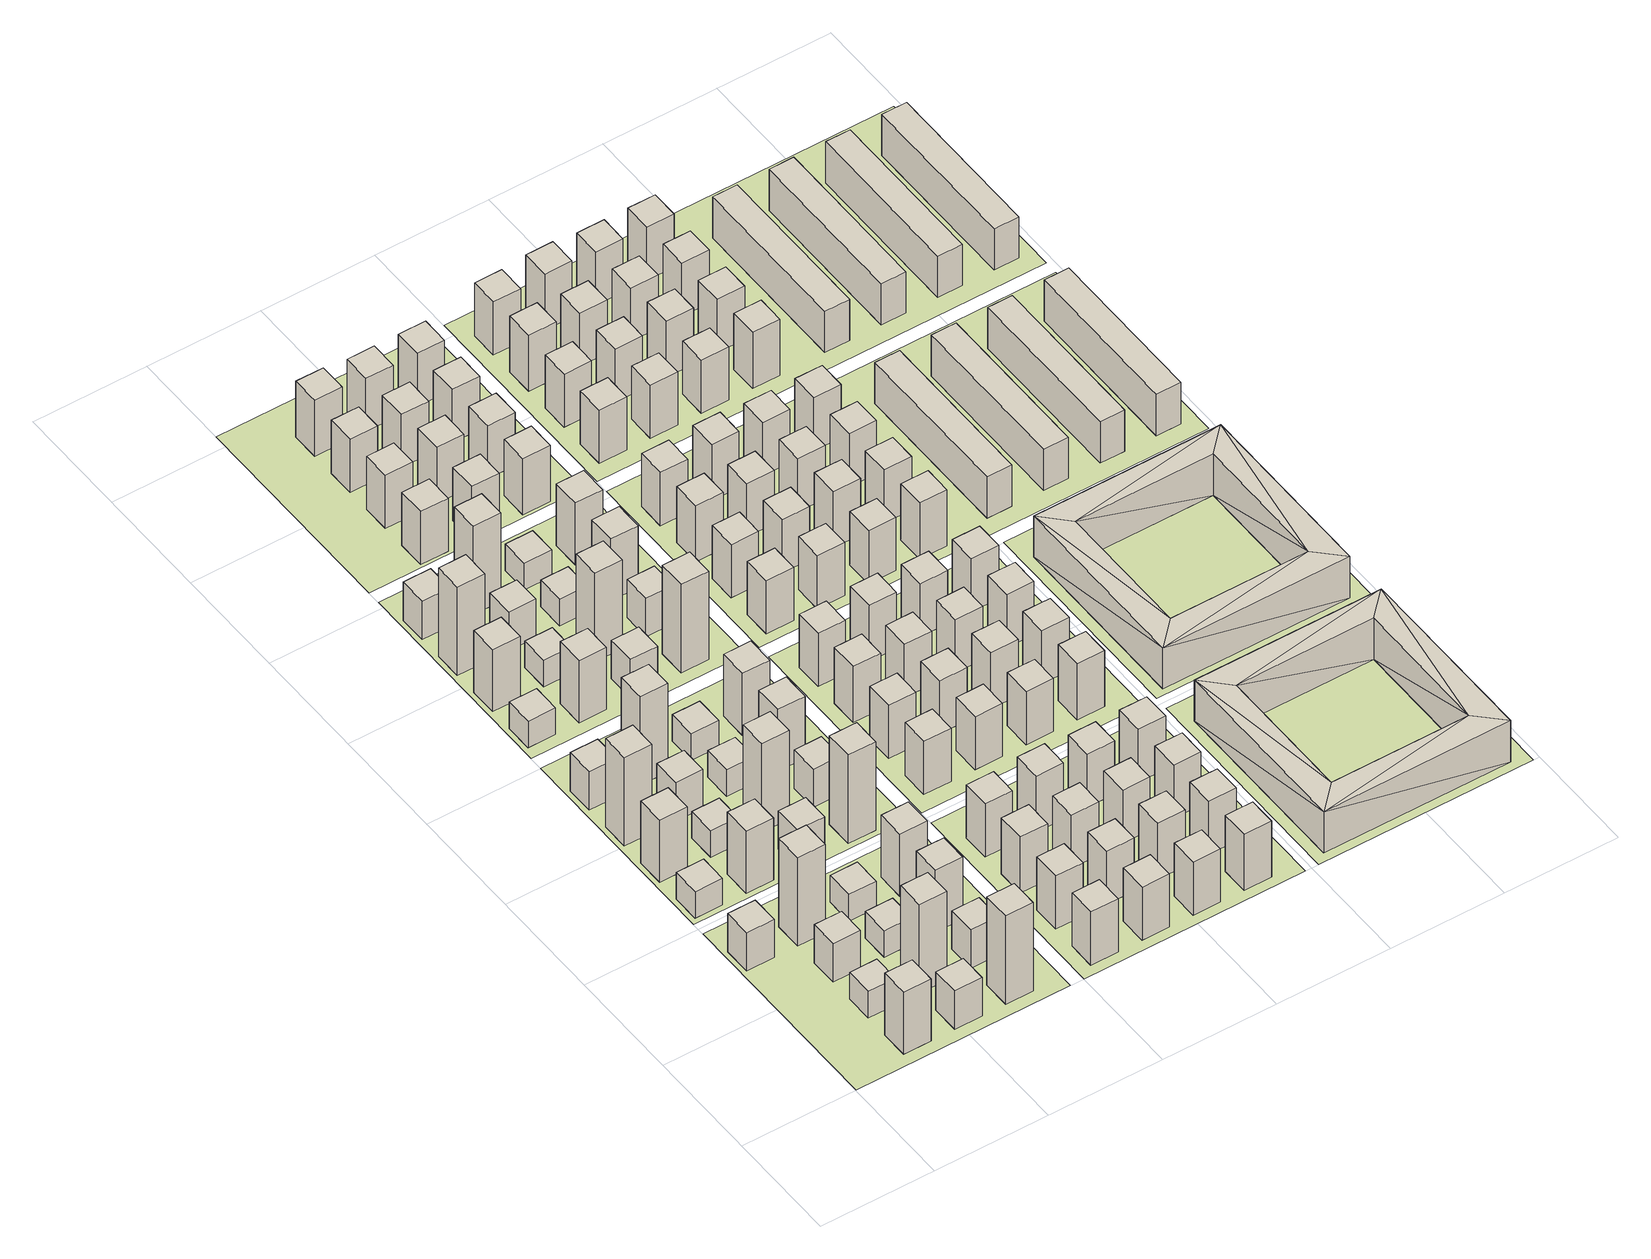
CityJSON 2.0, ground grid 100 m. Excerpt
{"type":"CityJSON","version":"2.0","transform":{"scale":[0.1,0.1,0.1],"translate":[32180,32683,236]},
"CityObjects":{
"building1":{"type":"Building","geometry":[{"type":"Solid","lod":"1","boundaries":[[[[0,1,2,3]],[[2,1,4,5]],[[6,7,0,3]],[[0,7,4,1]],[[6,5,4,7]],[[6,3,2,5]]]]}]},
"building2":{"type":"Building","geometry":[{"type":"Solid","lod":"1","boundaries":[[[[8,9,10,11]],[[10,9,12,13]],[[14,15,8,11]],[[8,15,12,9]],[[14,13,12,15]],[[14,11,10,13]]]]}]},
"building3":{"type":"Building","geometry":[{"type":"Solid","lod":"1","boundaries":[[[[16,17,18,19]],[[20,21,18,17]],[[22,23,16,19]],[[16,23,20,17]],[[20,23,22,21]],[[22,19,18,21]]]]}]},
"building4":{"type":"Building","geometry":[{"type":"Solid","lod":"1","boundaries":[[[[24,25,26,27]],[[28,29,26,25]],[[30,31,24,27]],[[24,31,28,25]],[[28,31,30,29]],[[30,27,26,29]]]]}]},
"building5":{"type":"Building","geometry":[{"type":"Solid","lod":"1","boundaries":[[[[32,33,34,35]],[[34,33,36,37]],[[38,39,32,35]],[[32,39,36,33]],[[38,37,36,39]],[[38,35,34,37]]]]}]},
"building6":{"type":"Building","geometry":[{"type":"Solid","lod":"1","boundaries":[[[[40,41,42,43]],[[42,41,44,45]],[[46,47,40,43]],[[40,47,44,41]],[[46,45,44,47]],[[46,43,42,45]]]]}]},
"building7":{"type":"Building","geometry":[{"type":"Solid","lod":"1","boundaries":[[[[48,49,50,51]],[[52,53,50,49]],[[54,55,48,51]],[[48,55,52,49]],[[52,55,54,53]],[[54,51,50,53]]]]}]},
"building8":{"type":"Building","geometry":[{"type":"Solid","lod":"1","boundaries":[[[[56,57,58,59]],[[60,61,58,57]],[[62,63,56,59]],[[56,63,60,57]],[[60,63,62,61]],[[62,59,58,61]]]]}]},
"building9":{"type":"Building","geometry":[{"type":"Solid","lod":"1","boundaries":[[[[64,65,66,67]],[[66,65,68,69]],[[70,71,64,67]],[[64,71,68,65]],[[70,69,68,71]],[[70,67,66,69]]]]}]},
"building10":{"type":"Building","geometry":[{"type":"Solid","lod":"1","boundaries":[[[[72,73,74,75]],[[74,73,76,77]],[[78,79,72,75]],[[72,79,76,73]],[[78,77,76,79]],[[78,75,74,77]]]]}]},
"building11":{"type":"Building","geometry":[{"type":"Solid","lod":"1","boundaries":[[[[80,81,82,83]],[[84,85,82,81]],[[86,87,80,83]],[[80,87,84,81]],[[84,87,86,85]],[[86,83,82,85]]]]}]},
"building12":{"type":"Building","geometry":[{"type":"Solid","lod":"1","boundaries":[[[[88,89,90,91]],[[90,89,92,93]],[[94,95,88,91]],[[88,95,92,89]],[[94,93,92,95]],[[94,91,90,93]]]]}]},
"building13":{"type":"Building","geometry":[{"type":"Solid","lod":"1","boundaries":[[[[96,97,98,99]],[[100,101,98,97]],[[102,103,96,99]],[[96,103,100,97]],[[100,103,102,101]],[[102,99,98,101]]]]}]},
"building14":{"type":"Building","geometry":[{"type":"Solid","lod":"1","boundaries":[[[[104,105,106,107]],[[108,109,106,105]],[[110,111,104,107]],[[104,111,108,105]],[[108,111,110,109]],[[110,107,106,109]]]]}]},
"building15":{"type":"Building","geometry":[{"type":"Solid","lod":"1","boundaries":[[[[112,113,114,115]],[[116,117,114,113]],[[118,119,112,115]],[[112,119,116,113]],[[116,119,118,117]],[[118,115,114,117]]]]}]},
"building16":{"type":"Building","geometry":[{"type":"Solid","lod":"1","boundaries":[[[[120,121,122,123]],[[124,125,122,121]],[[126,127,120,123]],[[120,127,124,121]],[[124,127,126,125]],[[126,123,122,125]]]]}]},
"building17":{"type":"Building","geometry":[{"type":"Solid","lod":"1","boundaries":[[[[128,129,130,131]],[[130,129,132,133]],[[134,135,128,131]],[[128,135,132,129]],[[134,133,132,135]],[[134,131,130,133]]]]}]},
"building18":{"type":"Building","geometry":[{"type":"Solid","lod":"1","boundaries":[[[[136,137,138,139]],[[140,141,138,137]],[[142,143,136,139]],[[136,143,140,137]],[[140,143,142,141]],[[142,139,138,141]]]]}]},
"building19":{"type":"Building","geometry":[{"type":"Solid","lod":"1","boundaries":[[[[144,145,146,147]],[[146,145,148,149]],[[150,151,144,147]],[[144,151,148,145]],[[150,149,148,151]],[[150,147,146,149]]]]}]},
"building20":{"type":"Building","geometry":[{"type":"Solid","lod":"1","boundaries":[[[[152,153,154,155]],[[156,157,154,153]],[[158,159,152,155]],[[152,159,156,153]],[[156,159,158,157]],[[158,155,154,157]]]]}]},
"building21":{"type":"Building","geometry":[{"type":"Solid","lod":"1","boundaries":[[[[160,161,162,163]],[[162,161,164,165]],[[166,167,160,163]],[[160,167,164,161]],[[166,165,164,167]],[[166,163,162,165]]]]}]},
"building22":{"type":"Building","geometry":[{"type":"Solid","lod":"1","boundaries":[[[[168,169,170,171]],[[170,169,172,173]],[[174,175,168,171]],[[168,175,172,169]],[[174,173,172,175]],[[174,171,170,173]]]]}]},
"building23":{"type":"Building","geometry":[{"type":"Solid","lod":"1","boundaries":[[[[176,177,178,179]],[[180,181,178,177]],[[182,183,176,179]],[[176,183,180,177]],[[180,183,182,181]],[[182,179,178,181]]]]}]},
"building24":{"type":"Building","geometry":[{"type":"Solid","lod":"1","boundaries":[[[[184,185,186,187]],[[186,185,188,189]],[[190,191,184,187]],[[184,191,188,185]],[[190,189,188,191]],[[190,187,186,189]]]]}]},
"building25":{"type":"Building","geometry":[{"type":"Solid","lod":"1","boundaries":[[[[192,193,194,195]],[[196,197,194,193]],[[198,199,192,195]],[[192,199,196,193]],[[196,199,198,197]],[[198,195,194,197]]]]}]},
"building26":{"type":"Building","geometry":[{"type":"Solid","lod":"1","boundaries":[[[[200,201,202,203]],[[202,201,204,205]],[[206,207,200,203]],[[200,207,204,201]],[[206,205,204,207]],[[206,203,202,205]]]]}]},
"building27":{"type":"Building","geometry":[{"type":"Solid","lod":"1","boundaries":[[[[208,209,210,211]],[[210,209,212,213]],[[214,215,208,211]],[[208,215,212,209]],[[214,213,212,215]],[[214,211,210,213]]]]}]},
"building28":{"type":"Building","geometry":[{"type":"Solid","lod":"1","boundaries":[[[[216,217,218,219]],[[218,217,220,221]],[[222,223,216,219]],[[216,223,220,217]],[[222,221,220,223]],[[222,219,218,221]]]]}]},
"building29":{"type":"Building","geometry":[{"type":"Solid","lod":"1","boundaries":[[[[224,225,226,227]],[[228,229,226,225]],[[230,231,224,227]],[[224,231,228,225]],[[228,231,230,229]],[[230,227,226,229]]]]}]},
"building30":{"type":"Building","geometry":[{"type":"Solid","lod":"1","boundaries":[[[[232,233,234,235]],[[236,237,234,233]],[[238,239,232,235]],[[232,239,236,233]],[[236,239,238,237]],[[238,235,234,237]]]]}]},
"building31":{"type":"Building","geometry":[{"type":"Solid","lod":"1","boundaries":[[[[240,241,242,243]],[[244,245,242,241]],[[246,247,240,243]],[[240,247,244,241]],[[244,247,246,245]],[[246,243,242,245]]]]}]},
"building32":{"type":"Building","geometry":[{"type":"Solid","lod":"1","boundaries":[[[[248,249,250,251]],[[252,253,250,249]],[[254,255,248,251]],[[248,255,252,249]],[[252,255,254,253]],[[254,251,250,253]]]]}]},
"building33":{"type":"Building","geometry":[{"type":"Solid","lod":"1","boundaries":[[[[256,257,258,259]],[[258,257,260,261]],[[262,263,256,259]],[[256,263,260,257]],[[262,261,260,263]],[[262,259,258,261]]]]}]},
"building34":{"type":"Building","geometry":[{"type":"Solid","lod":"1","boundaries":[[[[264,265,266,267]],[[268,269,266,265]],[[270,271,264,267]],[[264,271,268,265]],[[268,271,270,269]],[[270,267,266,269]]]]}]},
"building35":{"type":"Building","geometry":[{"type":"Solid","lod":"1","boundaries":[[[[272,273,274,275]],[[274,273,276,277]],[[278,279,272,275]],[[272,279,276,273]],[[278,277,276,279]],[[278,275,274,277]]]]}]},
"building36":{"type":"Building","geometry":[{"type":"Solid","lod":"1","boundaries":[[[[280,281,282,283]],[[284,285,282,281]],[[286,287,280,283]],[[280,287,284,281]],[[284,287,286,285]],[[286,283,282,285]]]]}]},
"building37":{"type":"Building","geometry":[{"type":"Solid","lod":"1","boundaries":[[[[288,289,290,291]],[[290,289,292,293]],[[294,295,288,291]],[[288,295,292,289]],[[294,293,292,295]],[[294,291,290,293]]]]}]},
"building38":{"type":"Building","geometry":[{"type":"Solid","lod":"1","boundaries":[[[[296,297,298,299]],[[298,297,300,301]],[[302,303,296,299]],[[296,303,300,297]],[[302,301,300,303]],[[302,299,298,301]]]]}]},
"building39":{"type":"Building","geometry":[{"type":"Solid","lod":"1","boundaries":[[[[304,305,306,307]],[[306,305,308,309]],[[310,311,304,307]],[[304,311,308,305]],[[310,309,308,311]],[[310,307,306,309]]]]}]},
"building40":{"type":"Building","geometry":[{"type":"Solid","lod":"1","boundaries":[[[[312,313,314,315]],[[314,313,316,317]],[[318,319,312,315]],[[312,319,316,313]],[[318,317,316,319]],[[318,315,314,317]]]]}]},
"building41":{"type":"Building","geometry":[{"type":"Solid","lod":"1","boundaries":[[[[320,321,322,323]],[[324,325,322,321]],[[326,327,320,323]],[[320,327,324,321]],[[324,327,326,325]],[[326,323,322,325]]]]}]},
"building42":{"type":"Building","geometry":[{"type":"Solid","lod":"1","boundaries":[[[[328,329,330,331]],[[332,333,330,329]],[[334,335,328,331]],[[328,335,332,329]],[[332,335,334,333]],[[334,331,330,333]]]]}]},
"building43":{"type":"Building","geometry":[{"type":"Solid","lod":"1","boundaries":[[[[336,337,338,339]],[[338,337,340,341]],[[342,343,336,339]],[[336,343,340,337]],[[342,341,340,343]],[[342,339,338,341]]]]}]},
"building44":{"type":"Building","geometry":[{"type":"Solid","lod":"1","boundaries":[[[[344,345,346,347]],[[348,349,346,345]],[[350,351,344,347]],[[344,351,348,345]],[[348,351,350,349]],[[350,347,346,349]]]]}]},
"building45":{"type":"Building","geometry":[{"type":"Solid","lod":"1","boundaries":[[[[352,353,354,355]],[[356,357,354,353]],[[358,359,352,355]],[[352,359,356,353]],[[356,359,358,357]],[[358,355,354,357]]]]}]},
"building46":{"type":"Building","geometry":[{"type":"Solid","lod":"1","boundaries":[[[[360,361,362,363]],[[362,361,364,365]],[[366,367,360,363]],[[360,367,364,361]],[[366,365,364,367]],[[366,363,362,365]]]]}]},
"building47":{"type":"Building","geometry":[{"type":"Solid","lod":"1","boundaries":[[[[368,369,370,371]],[[370,369,372,373]],[[374,375,368,371]],[[368,375,372,369]],[[374,373,372,375]],[[374,371,370,373]]]]}]},
"building48":{"type":"Building","geometry":[{"type":"Solid","lod":"1","boundaries":[[[[376,377,378,379]],[[378,377,380,381]],[[382,383,376,379]],[[376,383,380,377]],[[382,381,380,383]],[[382,379,378,381]]]]}]},
"building49":{"type":"Building","geometry":[{"type":"Solid","lod":"1","boundaries":[[[[384,385,386,387]],[[388,389,386,385]],[[390,391,384,387]],[[384,391,388,385]],[[388,391,390,389]],[[390,387,386,389]]]]}]},
"building50":{"type":"Building","geometry":[{"type":"Solid","lod":"1","boundaries":[[[[392,393,394,395]],[[396,397,394,393]],[[398,399,392,395]],[[392,399,396,393]],[[396,399,398,397]],[[398,395,394,397]]]]}]},
"building51":{"type":"Building","geometry":[{"type":"Solid","lod":"1","boundaries":[[[[400,401,402,403]],[[404,405,402,401]],[[406,407,400,403]],[[400,407,404,401]],[[404,407,406,405]],[[406,403,402,405]]]]}]},
"building52":{"type":"Building","geometry":[{"type":"Solid","lod":"1","boundaries":[[[[408,409,410,411]],[[412,413,410,409]],[[414,415,408,411]],[[408,415,412,409]],[[412,415,414,413]],[[414,411,410,413]]]]}]},
"building53":{"type":"Building","geometry":[{"type":"Solid","lod":"1","boundaries":[[[[416,417,418,419]],[[418,417,420,421]],[[422,423,416,419]],[[416,423,420,417]],[[422,421,420,423]],[[422,419,418,421]]]]}]},
"building54":{"type":"Building","geometry":[{"type":"Solid","lod":"1","boundaries":[[[[424,425,426,427]],[[428,429,426,425]],[[430,431,424,427]],[[424,431,428,425]],[[428,431,430,429]],[[430,427,426,429]]]]}]},
"building55":{"type":"Building","geometry":[{"type":"Solid","lod":"1","boundaries":[[[[432,433,434,435]],[[434,433,436,437]],[[438,439,432,435]],[[432,439,436,433]],[[438,437,436,439]],[[438,435,434,437]]]]}]},
"building56":{"type":"Building","geometry":[{"type":"Solid","lod":"1","boundaries":[[[[440,441,442,443]],[[442,441,444,445]],[[446,447,440,443]],[[440,447,444,441]],[[446,445,444,447]],[[446,443,442,445]]]]}]},
"building57":{"type":"Building","geometry":[{"type":"Solid","lod":"1","boundaries":[[[[448,449,450,451]],[[452,453,450,449]],[[454,455,448,451]],[[448,455,452,449]],[[452,455,454,453]],[[454,451,450,453]]]]}]},
"building58":{"type":"Building","geometry":[{"type":"Solid","lod":"1","boundaries":[[[[456,457,458,459]],[[458,457,460,461]],[[462,463,456,459]],[[456,463,460,457]],[[462,461,460,463]],[[462,459,458,461]]]]}]},
"building59":{"type":"Building","geometry":[{"type":"Solid","lod":"1","boundaries":[[[[464,465,466,467]],[[466,465,468,469]],[[470,471,464,467]],[[464,471,468,465]],[[470,469,468,471]],[[470,467,466,469]]]]}]},
"building60":{"type":"Building","geometry":[{"type":"Solid","lod":"1","boundaries":[[[[472,473,474,475]],[[476,477,474,473]],[[478,479,472,475]],[[472,479,476,473]],[[476,479,478,477]],[[478,475,474,477]]]]}]},
"building61":{"type":"Building","geometry":[{"type":"Solid","lod":"1","boundaries":[[[[480,481,482,483]],[[482,481,484,485]],[[486,487,480,483]],[[480,487,484,481]],[[486,485,484,487]],[[486,483,482,485]]]]}]},
"building62":{"type":"Building","geometry":[{"type":"Solid","lod":"1","boundaries":[[[[488,489,490,491]],[[492,493,490,489]],[[494,495,488,491]],[[488,495,492,489]],[[492,495,494,493]],[[494,491,490,493]]]]}]},
"building63":{"type":"Building","geometry":[{"type":"Solid","lod":"1","boundaries":[[[[496,497,498,499]],[[500,501,498,497]],[[502,503,496,499]],[[496,503,500,497]],[[500,503,502,501]],[[502,499,498,501]]]]}]},
"building64":{"type":"Building","geometry":[{"type":"Solid","lod":"1","boundaries":[[[[504,505,506,507]],[[506,505,508,509]],[[510,511,504,507]],[[504,511,508,505]],[[510,509,508,511]],[[510,507,506,509]]]]}]},
"building65":{"type":"Building","geometry":[{"type":"Solid","lod":"1","boundaries":[[[[512,513,514,515]],[[516,517,514,513]],[[518,519,512,515]],[[512,519,516,513]],[[516,519,518,517]],[[518,515,514,517]]]]}]},
"building66":{"type":"Building","geometry":[{"type":"Solid","lod":"1","boundaries":[[[[520,521,522,523]],[[524,525,522,521]],[[526,527,520,523]],[[520,527,524,521]],[[524,527,526,525]],[[526,523,522,525]]]]}]},
"building67":{"type":"Building","geometry":[{"type":"Solid","lod":"1","boundaries":[[[[528,529,530,531]],[[530,529,532,533]],[[534,535,528,531]],[[528,535,532,529]],[[534,533,532,535]],[[534,531,530,533]]]]}]},
"building68":{"type":"Building","geometry":[{"type":"Solid","lod":"1","boundaries":[[[[536,537,538,539]],[[540,541,538,537]],[[542,543,536,539]],[[536,543,540,537]],[[540,543,542,541]],[[542,539,538,541]]]]}]},
"building69":{"type":"Building","geometry":[{"type":"Solid","lod":"1","boundaries":[[[[544,545,546,547]],[[546,545,548,549]],[[550,551,544,547]],[[544,551,548,545]],[[550,549,548,551]],[[550,547,546,549]]]]}]},
"building70":{"type":"Building","geometry":[{"type":"Solid","lod":"1","boundaries":[[[[552,553,554,555]],[[556,557,554,553]],[[558,559,552,555]],[[552,559,556,553]],[[556,559,558,557]],[[558,555,554,557]]]]}]},
"building71":{"type":"Building","geometry":[{"type":"Solid","lod":"1","boundaries":[[[[560,561,562,563]],[[562,561,564,565]],[[566,567,560,563]],[[560,567,564,561]],[[566,565,564,567]],[[566,563,562,565]]]]}]},
"building72":{"type":"Building","geometry":[{"type":"Solid","lod":"1","boundaries":[[[[568,569,570,571]],[[572,573,570,569]],[[574,575,568,571]],[[568,575,572,569]],[[572,575,574,573]],[[574,571,570,573]]]]}]},
"building73":{"type":"Building","geometry":[{"type":"Solid","lod":"1","boundaries":[[[[576,577,578,579]],[[580,581,578,577]],[[582,583,576,579]],[[576,583,580,577]],[[580,583,582,581]],[[582,579,578,581]]]]}]},
"building74":{"type":"Building","geometry":[{"type":"Solid","lod":"1","boundaries":[[[[584,585,586,587]],[[588,589,586,585]],[[590,591,584,587]],[[584,591,588,585]],[[588,591,590,589]],[[590,587,586,589]]]]}]},
"building75":{"type":"Building","geometry":[{"type":"Solid","lod":"1","boundaries":[[[[592,593,594,595]],[[596,597,594,593]],[[598,599,592,595]],[[592,599,596,593]],[[596,599,598,597]],[[598,595,594,597]]]]}]},
"building76":{"type":"Building","geometry":[{"type":"Solid","lod":"1","boundaries":[[[[600,601,602,603]],[[602,601,604,605]],[[606,607,600,603]],[[600,607,604,601]],[[606,605,604,607]],[[606,603,602,605]]]]}]},
"building77":{"type":"Building","geometry":[{"type":"Solid","lod":"1","boundaries":[[[[608,609,610,611]],[[610,609,612,613]],[[614,615,608,611]],[[608,615,612,609]],[[614,613,612,615]],[[614,611,610,613]]]]}]},
"building78":{"type":"Building","geometry":[{"type":"Solid","lod":"1","boundaries":[[[[616,617,618,619]],[[618,617,620,621]],[[622,623,616,619]],[[616,623,620,617]],[[622,621,620,623]],[[622,619,618,621]]]]}]},
"building79":{"type":"Building","geometry":[{"type":"Solid","lod":"1","boundaries":[[[[624,625,626,627]],[[626,625,628,629]],[[630,631,624,627]],[[624,631,628,625]],[[630,629,628,631]],[[630,627,626,629]]]]}]},
"building80":{"type":"Building","geometry":[{"type":"Solid","lod":"1","boundaries":[[[[632,633,634,635]],[[634,633,636,637]],[[638,639,632,635]],[[632,639,636,633]],[[638,637,636,639]],[[638,635,634,637]]]]}]},
"building81":{"type":"Building","geometry":[{"type":"Solid","lod":"1","boundaries":[[[[640,641,642,643]],[[644,645,642,641]],[[646,647,640,643]],[[640,647,644,641]],[[644,647,646,645]],[[646,643,642,645]]]]}]},
"building82":{"type":"Building","geometry":[{"type":"Solid","lod":"1","boundaries":[[[[648,649,650,651]],[[652,653,650,649]],[[654,655,648,651]],[[648,655,652,649]],[[652,655,654,653]],[[654,651,650,653]]]]}]},
"building83":{"type":"Building","geometry":[{"type":"Solid","lod":"1","boundaries":[[[[656,657,658,659]],[[658,657,660,661]],[[662,663,656,659]],[[656,663,660,657]],[[662,661,660,663]],[[662,659,658,661]]]]}]},
"building84":{"type":"Building","geometry":[{"type":"Solid","lod":"1","boundaries":[[[[664,665,666,667]],[[666,665,668,669]],[[670,671,664,667]],[[664,671,668,665]],[[670,669,668,671]],[[670,667,666,669]]]]}]},
"building85":{"type":"Building","geometry":[{"type":"Solid","lod":"1","boundaries":[[[[672,673,674,675]],[[674,673,676,677]],[[678,679,672,675]],[[672,679,676,673]],[[678,677,676,679]],[[678,675,674,677]]]]}]},
"building86":{"type":"Building","geometry":[{"type":"Solid","lod":"1","boundaries":[[[[680,681,682,683]],[[684,685,682,681]],[[686,687,680,683]],[[680,687,684,681]],[[684,687,686,685]],[[686,683,682,685]]]]}]},
"building87":{"type":"Building","geometry":[{"type":"Solid","lod":"1","boundaries":[[[[688,689,690,691]],[[690,689,692,693]],[[694,695,688,691]],[[688,695,692,689]],[[694,693,692,695]],[[694,691,690,693]]]]}]},
"building88":{"type":"Building","geometry":[{"type":"Solid","lod":"1","boundaries":[[[[696,697,698,699]],[[698,697,700,701]],[[702,703,696,699]],[[696,703,700,697]],[[702,701,700,703]],[[702,699,698,701]]]]}]},
"building89":{"type":"Building","geometry":[{"type":"Solid","lod":"1","boundaries":[[[[704,705,706,707]],[[708,709,706,705]],[[710,711,704,707]],[[704,711,708,705]],[[708,711,710,709]],[[710,707,706,709]]]]}]},
"building90":{"type":"Building","geometry":[{"type":"Solid","lod":"1","boundaries":[[[[712,713,714,715]],[[716,717,714,713]],[[718,719,712,715]],[[712,719,716,713]],[[716,719,718,717]],[[718,715,714,717]]]]}]},
"building91":{"type":"Building","geometry":[{"type":"Solid","lod":"1","boundaries":[[[[720,721,722,723]],[[724,725,722,721]],[[726,727,720,723]],[[720,727,724,721]],[[724,727,726,725]],[[726,723,722,725]]]]}]},
"building92":{"type":"Building","geometry":[{"type":"Solid","lod":"1","boundaries":[[[[728,729,730,731]],[[732,733,730,729]],[[734,735,728,731]],[[728,735,732,729]],[[732,735,734,733]],[[734,731,730,733]]]]}]},
"building93":{"type":"Building","geometry":[{"type":"Solid","lod":"1","boundaries":[[[[736,737,738,739]],[[738,737,740,741]],[[742,743,736,739]],[[736,743,740,737]],[[742,741,740,743]],[[742,739,738,741]]]]}]},
"building94":{"type":"Building","geometry":[{"type":"Solid","lod":"1","boundaries":[[[[744,745,746,747]],[[748,749,746,745]],[[750,751,744,747]],[[744,751,748,745]],[[748,751,750,749]],[[750,747,746,749]]]]}]},
"building95":{"type":"Building","geometry":[{"type":"Solid","lod":"1","boundaries":[[[[752,753,754,755]],[[754,753,756,757]],[[758,759,752,755]],[[752,759,756,753]],[[758,757,756,759]],[[758,755,754,757]]]]}]},
"building96":{"type":"Building","geometry":[{"type":"Solid","lod":"1","boundaries":[[[[760,761,762,763]],[[764,765,762,761]],[[766,767,760,763]],[[760,767,764,761]],[[764,767,766,765]],[[766,763,762,765]]]]}]},
"building97":{"type":"Building","geometry":[{"type":"Solid","lod":"1","boundaries":[[[[768,769,770,771]],[[770,769,772,773]],[[774,775,768,771]],[[768,775,772,769]],[[774,773,772,775]],[[774,771,770,773]]]]}]},
"building98":{"type":"Building","geometry":[{"type":"Solid","lod":"1","boundaries":[[[[776,777,778,779]],[[778,777,780,781]],[[782,783,776,779]],[[776,783,780,777]],[[782,781,780,783]],[[782,779,778,781]]]]}]},
"building99":{"type":"Building","geometry":[{"type":"Solid","lod":"1","boundaries":[[[[784,785,786,787]],[[788,789,786,785]],[[790,791,784,787]],[[784,791,788,785]],[[788,791,790,789]],[[790,787,786,789]]]]}]},
"building100":{"type":"Building","geometry":[{"type":"Solid","lod":"1","boundaries":[[[[792,793,794,795]],[[794,793,796,797]],[[798,799,792,795]],[[792,799,796,793]],[[798,797,796,799]],[[798,795,794,797]]]]}]},
"building101":{"type":"Building","geometry":[{"type":"Solid","lod":"1","boundaries":[[[[800,801,802,803]],[[804,805,802,801]],[[806,807,800,803]],[[800,807,804,801]],[[804,807,806,805]],[[806,803,802,805]]]]}]},
"building102":{"type":"Building","geometry":[{"type":"Solid","lod":"1","boundaries":[[[[808,809,810,811]],[[810,809,812,813]],[[814,815,808,811]],[[808,815,812,809]],[[814,813,812,815]],[[814,811,810,813]]]]}]},
"building103":{"type":"Building","geometry":[{"type":"Solid","lod":"1","boundaries":[[[[816,817,818,819]],[[818,817,820,821]],[[822,823,816,819]],[[816,823,820,817]],[[822,821,820,823]],[[822,819,818,821]]]]}]},
"building104":{"type":"Building","geometry":[{"type":"Solid","lod":"1","boundaries":[[[[824,825,826,827]],[[826,825,828,829]],[[830,831,824,827]],[[824,831,828,825]],[[830,829,828,831]],[[830,827,826,829]]]]}]},
"building105":{"type":"Building","geometry":[{"type":"Solid","lod":"1","boundaries":[[[[832,833,834,835]],[[836,837,834,833]],[[838,839,832,835]],[[832,839,836,833]],[[836,839,838,837]],[[838,835,834,837]]]]}]},
"building106":{"type":"Building","geometry":[{"type":"Solid","lod":"1","boundaries":[[[[840,841,842,843]],[[844,845,842,841]],[[846,847,840,843]],[[840,847,844,841]],[[844,847,846,845]],[[846,843,842,845]]]]}]},
"building107":{"type":"Building","geometry":[{"type":"Solid","lod":"1","boundaries":[[[[848,849,850,851]],[[852,853,850,849]],[[854,855,848,851]],[[848,855,852,849]],[[852,855,854,853]],[[854,851,850,853]]]]}]},
"building108":{"type":"Building","geometry":[{"type":"Solid","lod":"1","boundaries":[[[[856,857,858,859]],[[860,861,858,857]],[[862,863,856,859]],[[856,863,860,857]],[[860,863,862,861]],[[862,859,858,861]]]]}]},
"building109":{"type":"Building","geometry":[{"type":"Solid","lod":"1","boundaries":[[[[864,865,866,867]],[[866,865,868,869]],[[870,871,864,867]],[[864,871,868,865]],[[870,869,868,871]],[[870,867,866,869]]]]}]},
"building110":{"type":"Building","geometry":[{"type":"Solid","lod":"1","boundaries":[[[[872,873,874,875]],[[874,873,876,877]],[[878,879,872,875]],[[872,879,876,873]],[[878,877,876,879]],[[878,875,874,877]]]]}]},
"building111":{"type":"Building","geometry":[{"type":"Solid","lod":"1","boundaries":[[[[880,881,882,883]],[[884,885,882,881]],[[886,887,880,883]],[[880,887,884,881]],[[884,887,886,885]],[[886,883,882,885]]]]}]},
"building112":{"type":"Building","geometry":[{"type":"Solid","lod":"1","boundaries":[[[[888,889,890,891]],[[890,889,892,893]],[[894,895,888,891]],[[888,895,892,889]],[[894,893,892,895]],[[894,891,890,893]]]]}]},
"building113":{"type":"Building","geometry":[{"type":"Solid","lod":"1","boundaries":[[[[896,897,898,899]],[[898,897,900,901]],[[902,903,896,899]],[[896,903,900,897]],[[902,901,900,903]],[[902,899,898,901]]]]}]},
"building114":{"type":"Building","geometry":[{"type":"Solid","lod":"1","boundaries":[[[[904,905,906,907]],[[908,909,906,905]],[[910,911,904,907]],[[904,911,908,905]],[[908,911,910,909]],[[910,907,906,909]]]]}]},
"building115":{"type":"Building","geometry":[{"type":"Solid","lod":"1","boundaries":[[[[912,913,914]],[[913,915,914]],[[913,916,915]],[[917,915,916]],[[918,915,917]],[[919,918,917]],[[912,914,919]],[[912,919,917]],[[912,917,920]],[[920,917,921]],[[922,917,916]],[[922,921,917]],[[921,922,923]],[[922,924,923]],[[922,925,924]],[[920,924,925]],[[926,924,920]],[[927,926,920]],[[921,923,927]],[[921,927,920]],[[913,912,920]],[[913,920,925]],[[925,922,913]],[[913,922,916]],[[914,915,924]],[[924,915,923]],[[915,927,923]],[[926,927,919]],[[919,927,918]],[[915,918,927]],[[924,919,914]],[[924,926,919]]]]}]},
"building116":{"type":"Building","geometry":[{"type":"Solid","lod":"1","boundaries":[[[[928,929,930,931]],[[930,929,932,933]],[[934,935,928,931]],[[928,935,932,929]],[[934,933,932,935]],[[934,931,930,933]]]]}]},
"building117":{"type":"Building","geometry":[{"type":"Solid","lod":"1","boundaries":[[[[936,937,938,939]],[[940,941,938,937]],[[942,943,936,939]],[[936,943,940,937]],[[940,943,942,941]],[[942,939,938,941]]]]}]},
"building118":{"type":"Building","geometry":[{"type":"Solid","lod":"1","boundaries":[[[[944,945,946,947]],[[948,949,946,945]],[[950,951,944,947]],[[944,951,948,945]],[[948,951,950,949]],[[950,947,946,949]]]]}]},
"building119":{"type":"Building","geometry":[{"type":"Solid","lod":"1","boundaries":[[[[952,953,954,955]],[[956,957,954,953]],[[958,959,952,955]],[[952,959,956,953]],[[956,959,958,957]],[[958,955,954,957]]]]}]},
"building120":{"type":"Building","geometry":[{"type":"Solid","lod":"1","boundaries":[[[[960,961,962,963]],[[962,961,964,965]],[[966,967,960,963]],[[960,967,964,961]],[[966,965,964,967]],[[966,963,962,965]]]]}]},
"building121":{"type":"Building","geometry":[{"type":"Solid","lod":"1","boundaries":[[[[968,969,970,971]],[[970,972,973,971]],[[968,974,975,969]],[[970,969,975,972]],[[973,972,975,974]],[[968,971,973,974]]]]}]},
"building122":{"type":"Building","geometry":[{"type":"Solid","lod":"1","boundaries":[[[[976,977,978,979]],[[978,977,980,981]],[[982,983,976,979]],[[976,983,980,977]],[[982,981,980,983]],[[982,979,978,981]]]]}]},
"building123":{"type":"Building","geometry":[{"type":"Solid","lod":"1","boundaries":[[[[984,985,986]],[[985,987,986]],[[985,988,987]],[[989,987,988]],[[990,987,989]],[[991,990,989]],[[984,986,991]],[[984,991,989]],[[984,989,992]],[[992,989,993]],[[994,989,988]],[[994,993,989]],[[993,994,995]],[[994,996,995]],[[994,997,996]],[[992,996,997]],[[998,996,992]],[[999,998,992]],[[993,995,999]],[[993,999,992]],[[985,984,992]],[[985,992,997]],[[997,994,985]],[[985,994,988]],[[986,987,996]],[[996,987,995]],[[987,999,995]],[[998,999,991]],[[991,999,990]],[[987,990,999]],[[996,991,986]],[[996,998,991]]]]}]},
"building124":{"type":"Building","geometry":[{"type":"Solid","lod":"1","boundaries":[[[[1000,1001,1002,1003]],[[1002,1001,1004,1005]],[[1006,1007,1000,1003]],[[1000,1007,1004,1001]],[[1006,1005,1004,1007]],[[1006,1003,1002,1005]]]]}]},
"building125":{"type":"Building","geometry":[{"type":"Solid","lod":"1","boundaries":[[[[1008,1009,1010,1011]],[[1010,1012,1013,1011]],[[1008,1014,1015,1009]],[[1010,1009,1015,1012]],[[1013,1012,1015,1014]],[[1008,1011,1013,1014]]]]}]},
"building126":{"type":"Building","geometry":[{"type":"Solid","lod":"1","boundaries":[[[[1016,1017,1018,1019]],[[1018,1020,1021,1019]],[[1016,1022,1023,1017]],[[1018,1017,1023,1020]],[[1021,1020,1023,1022]],[[1016,1019,1021,1022]]]]}]},
"building127":{"type":"Building","geometry":[{"type":"Solid","lod":"1","boundaries":[[[[1024,1025,1026,1027]],[[1026,1028,1029,1027]],[[1024,1030,1031,1025]],[[1026,1025,1031,1028]],[[1029,1028,1031,1030]],[[1024,1027,1029,1030]]]]}]},
"building128":{"type":"Building","geometry":[{"type":"Solid","lod":"1","boundaries":[[[[1032,1033,1034,1035]],[[1034,1036,1037,1035]],[[1032,1038,1039,1033]],[[1034,1033,1039,1036]],[[1037,1036,1039,1038]],[[1032,1035,1037,1038]]]]}]},
"building129":{"type":"Building","geometry":[{"type":"Solid","lod":"1","boundaries":[[[[1040,1041,1042,1043]],[[1042,1044,1045,1043]],[[1040,1046,1047,1041]],[[1042,1041,1047,1044]],[[1045,1044,1047,1046]],[[1040,1043,1045,1046]]]]}]},
"building130":{"type":"Building","geometry":[{"type":"Solid","lod":"1","boundaries":[[[[1048,1049,1050,1051]],[[1050,1052,1053,1051]],[[1048,1054,1055,1049]],[[1050,1049,1055,1052]],[[1053,1052,1055,1054]],[[1048,1051,1053,1054]]]]}]},
"building131":{"type":"Building","geometry":[{"type":"Solid","lod":"1","boundaries":[[[[1056,1057,1058,1059]],[[1058,1060,1061,1059]],[[1056,1062,1063,1057]],[[1058,1057,1063,1060]],[[1061,1060,1063,1062]],[[1056,1059,1061,1062]]]]}]},
"landuse1":{"type":"LandUse","geometry":[{"type":"MultiSurface","lod":"1","boundaries":[[[1064,1065,1066,1067]]]}]},
"landuse2":{"type":"LandUse","geometry":[{"type":"MultiSurface","lod":"1","boundaries":[[[1068,1069,1070,1071]]]}]},
"landuse3":{"type":"LandUse","geometry":[{"type":"MultiSurface","lod":"1","boundaries":[[[1072,1073,1074,1075]]]}]},
"landuse4":{"type":"LandUse","geometry":[{"type":"MultiSurface","lod":"1","boundaries":[[[1076,1077,1078,1079]]]}]},
"landuse5":{"type":"LandUse","geometry":[{"type":"MultiSurface","lod":"1","boundaries":[[[1080,1081,1082,1083]]]}]},
"landuse6":{"type":"LandUse","geometry":[{"type":"MultiSurface","lod":"1","boundaries":[[[1084,1085,1086,1087]]]}]},
"landuse7":{"type":"LandUse","geometry":[{"type":"MultiSurface","lod":"1","boundaries":[[[1088,1089,1090,1091]]]}]},
"landuse8":{"type":"LandUse","geometry":[{"type":"MultiSurface","lod":"1","boundaries":[[[1092,1093,1094,1095]]]}]},
"landuse9":{"type":"LandUse","geometry":[{"type":"MultiSurface","lod":"1","boundaries":[[[1096,1097,1098,1099]]]}]},
"landuse10":{"type":"LandUse","geometry":[{"type":"MultiSurface","lod":"1","boundaries":[[[1100,1101,1102,1103]]]}]}
},
"vertices":[
[48,1691,392],[48,1691,2],[48,1451,2],[48,1451,392],[288,1691,2],[288,1451,2],[288,1451,392],[288,1691,392],
[496,347,632],[496,347,2],[496,107,2],[496,107,632],[736,347,2],[736,107,2],[736,107,632],[736,347,632],
[496,795,272],[496,795,2],[496,555,2],[496,555,272],[736,795,2],[736,555,2],[736,555,272],[736,795,272],
[48,2347,272],[48,2347,2],[48,2107,2],[48,2107,272],[288,2347,2],[288,2107,2],[288,2107,272],[288,2347,272],
[496,1243,392],[496,1243,2],[496,1003,2],[496,1003,392],[736,1243,2],[736,1003,2],[736,1003,392],[736,1243,392],
[48,2795,632],[48,2795,2],[48,2555,2],[48,2555,632],[288,2795,2],[288,2555,2],[288,2555,632],[288,2795,632],
[496,1691,902],[496,1691,2],[496,1451,2],[496,1451,902],[736,1691,2],[736,1451,2],[736,1451,902],[736,1691,902],
[48,3243,902],[48,3243,2],[48,3003,2],[48,3003,902],[288,3243,2],[288,3003,2],[288,3003,902],[288,3243,902],
[944,347,392],[944,347,2],[944,107,2],[944,107,392],[1184,347,2],[1184,107,2],[1184,107,392],[1184,347,392],
[48,3691,392],[48,3691,2],[48,3451,2],[48,3451,392],[288,3691,2],[288,3451,2],[288,3451,392],[288,3691,392],
[944,795,902],[944,795,2],[944,555,2],[944,555,902],[1184,795,2],[1184,555,2],[1184,555,902],[1184,795,902],
[496,2347,632],[496,2347,2],[496,2107,2],[496,2107,632],[736,2347,2],[736,2107,2],[736,2107,632],[736,2347,632],
[944,1243,272],[944,1243,2],[944,1003,2],[944,1003,272],[1184,1243,2],[1184,1003,2],[1184,1003,272],[1184,1243,272],
[496,2795,272],[496,2795,2],[496,2555,2],[496,2555,272],[736,2795,2],[736,2555,2],[736,2555,272],[736,2795,272],
[48,4467,272],[48,4467,2],[48,4227,2],[48,4227,272],[288,4467,2],[288,4227,2],[288,4227,272],[288,4467,272],
[944,1691,272],[944,1691,2],[944,1451,2],[944,1451,272],[1184,1691,2],[1184,1451,2],[1184,1451,272],[1184,1691,272],
[496,3243,392],[496,3243,2],[496,3003,2],[496,3003,392],[736,3243,2],[736,3003,2],[736,3003,392],[736,3243,392],
[1392,347,902],[1392,347,2],[1392,107,2],[1392,107,902],[1632,347,2],[1632,107,2],[1632,107,902],[1632,347,902],
[48,4915,632],[48,4915,2],[48,4675,2],[48,4675,632],[288,4915,2],[288,4675,2],[288,4675,632],[288,4915,632],
[496,3691,902],[496,3691,2],[496,3451,2],[496,3451,902],[736,3691,2],[736,3451,2],[736,3451,902],[736,3691,902],
[1392,795,392],[1392,795,2],[1392,555,2],[1392,555,392],[1632,795,2],[1632,555,2],[1632,555,392],[1632,795,392],
[944,2347,392],[944,2347,2],[944,2107,2],[944,2107,392],[1184,2347,2],[1184,2107,2],[1184,2107,392],[1184,2347,392],
[48,5363,902],[48,5363,2],[48,5123,2],[48,5123,902],[288,5363,2],[288,5123,2],[288,5123,902],[288,5363,902],
[1392,1243,632],[1392,1243,2],[1392,1003,2],[1392,1003,632],[1632,1243,2],[1632,1003,2],[1632,1003,632],[1632,1243,632],
[944,2795,902],[944,2795,2],[944,2555,2],[944,2555,902],[1184,2795,2],[1184,2555,2],[1184,2555,902],[1184,2795,902],
[48,5811,392],[48,5811,2],[48,5571,2],[48,5571,392],[288,5811,2],[288,5571,2],[288,5571,392],[288,5811,392],
[496,4467,632],[496,4467,2],[496,4227,2],[496,4227,632],[736,4467,2],[736,4227,2],[736,4227,632],[736,4467,632],
[1392,1691,632],[1392,1691,2],[1392,1451,2],[1392,1451,632],[1632,1691,2],[1632,1451,2],[1632,1451,632],[1632,1691,632],
[944,3243,272],[944,3243,2],[944,3003,2],[944,3003,272],[1184,3243,2],[1184,3003,2],[1184,3003,272],[1184,3243,272],
[496,4915,272],[496,4915,2],[496,4675,2],[496,4675,272],[736,4915,2],[736,4675,2],[736,4675,272],[736,4915,272],
[944,3691,272],[944,3691,2],[944,3451,2],[944,3451,272],[1184,3691,2],[1184,3451,2],[1184,3451,272],[1184,3691,272],
[1392,2347,902],[1392,2347,2],[1392,2107,2],[1392,2107,902],[1632,2347,2],[1632,2107,2],[1632,2107,902],[1632,2347,902],
[496,5363,392],[496,5363,2],[496,5123,2],[496,5123,392],[736,5363,2],[736,5123,2],[736,5123,392],[736,5363,392],
[2125,328,542],[2125,328,2],[2125,88,2],[2125,88,542],[2365,328,2],[2365,88,2],[2365,88,542],[2365,328,542],
[1392,2795,392],[1392,2795,2],[1392,2555,2],[1392,2555,392],[1632,2795,2],[1632,2555,2],[1632,2555,392],[1632,2795,392],
[496,5811,902],[496,5811,2],[496,5571,2],[496,5571,902],[736,5811,2],[736,5571,2],[736,5571,902],[736,5811,902],
[944,4467,392],[944,4467,2],[944,4227,2],[944,4227,392],[1184,4467,2],[1184,4227,2],[1184,4227,392],[1184,4467,392],
[2125,776,542],[2125,776,2],[2125,536,2],[2125,536,542],[2365,776,2],[2365,536,2],[2365,536,542],[2365,776,542],
[1392,3243,632],[1392,3243,2],[1392,3003,2],[1392,3003,632],[1632,3243,2],[1632,3003,2],[1632,3003,632],[1632,3243,632],
[476,6448,542],[476,6448,2],[476,6208,2],[476,6208,542],[716,6448,2],[716,6208,2],[716,6208,542],[716,6448,542],
[944,4915,902],[944,4915,2],[944,4675,2],[944,4675,902],[1184,4915,2],[1184,4675,2],[1184,4675,902],[1184,4915,902],
[2125,1224,572],[2125,1224,2],[2125,984,2],[2125,984,572],[2365,1224,2],[2365,984,2],[2365,984,572],[2365,1224,572],
[1392,3691,632],[1392,3691,2],[1392,3451,2],[1392,3451,632],[1632,3691,2],[1632,3451,2],[1632,3451,632],[1632,3691,632],
[476,6896,542],[476,6896,2],[476,6656,2],[476,6656,542],[716,6896,2],[716,6656,2],[716,6656,542],[716,6896,542],
[944,5363,272],[944,5363,2],[944,5123,2],[944,5123,272],[1184,5363,2],[1184,5123,2],[1184,5123,272],[1184,5363,272],
[2125,1672,542],[2125,1672,2],[2125,1432,2],[2125,1432,542],[2365,1672,2],[2365,1432,2],[2365,1432,542],[2365,1672,542],
[2573,328,542],[2573,328,2],[2573,88,2],[2573,88,542],[2813,328,2],[2813,88,2],[2813,88,542],[2813,328,542],
[476,7344,542],[476,7344,2],[476,7104,2],[476,7104,542],[716,7344,2],[716,7104,2],[716,7104,542],[716,7344,542],
[944,5811,272],[944,5811,2],[944,5571,2],[944,5571,272],[1184,5811,2],[1184,5571,2],[1184,5571,272],[1184,5811,272],
[1392,4467,902],[1392,4467,2],[1392,4227,2],[1392,4227,902],[1632,4467,2],[1632,4227,2],[1632,4227,902],[1632,4467,902],
[2573,776,542],[2573,776,2],[2573,536,2],[2573,536,542],[2813,776,2],[2813,536,2],[2813,536,542],[2813,776,542],
[476,7792,572],[476,7792,2],[476,7552,2],[476,7552,572],[716,7792,2],[716,7552,2],[716,7552,572],[716,7792,572],
[924,6448,542],[924,6448,2],[924,6208,2],[924,6208,542],[1164,6448,2],[1164,6208,2],[1164,6208,542],[1164,6448,542],
[2125,2448,542],[2125,2448,2],[2125,2208,2],[2125,2208,542],[2365,2448,2],[2365,2208,2],[2365,2208,542],[2365,2448,542],
[1392,4915,392],[1392,4915,2],[1392,4675,2],[1392,4675,392],[1632,4915,2],[1632,4675,2],[1632,4675,392],[1632,4915,392],
[2573,1224,542],[2573,1224,2],[2573,984,2],[2573,984,542],[2813,1224,2],[2813,984,2],[2813,984,542],[2813,1224,542],
[924,6896,572],[924,6896,2],[924,6656,2],[924,6656,572],[1164,6896,2],[1164,6656,2],[1164,6656,572],[1164,6896,572],
[2125,2896,542],[2125,2896,2],[2125,2656,2],[2125,2656,542],[2365,2896,2],[2365,2656,2],[2365,2656,542],[2365,2896,542],
[1392,5363,632],[1392,5363,2],[1392,5123,2],[1392,5123,632],[1632,5363,2],[1632,5123,2],[1632,5123,632],[1632,5363,632],
[2573,1672,572],[2573,1672,2],[2573,1432,2],[2573,1432,572],[2813,1672,2],[2813,1432,2],[2813,1432,572],[2813,1672,572],
[3021,328,542],[3021,328,2],[3021,88,2],[3021,88,542],[3261,328,2],[3261,88,2],[3261,88,542],[3261,328,542],
[924,7344,542],[924,7344,2],[924,7104,2],[924,7104,542],[1164,7344,2],[1164,7104,2],[1164,7104,542],[1164,7344,542],
[2125,3344,572],[2125,3344,2],[2125,3104,2],[2125,3104,572],[2365,3344,2],[2365,3104,2],[2365,3104,572],[2365,3344,572],
[1392,5811,632],[1392,5811,2],[1392,5571,2],[1392,5571,632],[1632,5811,2],[1632,5571,2],[1632,5571,632],[1632,5811,632],
[3021,776,572],[3021,776,2],[3021,536,2],[3021,536,572],[3261,776,2],[3261,536,2],[3261,536,572],[3261,776,572],
[924,7792,542],[924,7792,2],[924,7552,2],[924,7552,542],[1164,7792,2],[1164,7552,2],[1164,7552,542],[1164,7792,542],
[2125,3792,542],[2125,3792,2],[2125,3552,2],[2125,3552,542],[2365,3792,2],[2365,3552,2],[2365,3552,542],[2365,3792,542],
[1372,6448,572],[1372,6448,2],[1372,6208,2],[1372,6208,572],[1612,6448,2],[1612,6208,2],[1612,6208,572],[1612,6448,572],
[2573,2448,542],[2573,2448,2],[2573,2208,2],[2573,2208,542],[2813,2448,2],[2813,2208,2],[2813,2208,542],[2813,2448,542],
[3021,1224,542],[3021,1224,2],[3021,984,2],[3021,984,542],[3261,1224,2],[3261,984,2],[3261,984,542],[3261,1224,542],
[1372,6896,542],[1372,6896,2],[1372,6656,2],[1372,6656,542],[1612,6896,2],[1612,6656,2],[1612,6656,542],[1612,6896,542],
[2573,2896,542],[2573,2896,2],[2573,2656,2],[2573,2656,542],[2813,2896,2],[2813,2656,2],[2813,2656,542],[2813,2896,542],
[2125,4448,542],[2125,4448,2],[2125,4208,2],[2125,4208,542],[2365,4448,2],[2365,4208,2],[2365,4208,542],[2365,4448,542],
[3021,1672,542],[3021,1672,2],[3021,1432,2],[3021,1432,542],[3261,1672,2],[3261,1432,2],[3261,1432,542],[3261,1672,542],
[3469,328,572],[3469,328,2],[3469,88,2],[3469,88,572],[3709,328,2],[3709,88,2],[3709,88,572],[3709,328,572],
[1372,7344,542],[1372,7344,2],[1372,7104,2],[1372,7104,542],[1612,7344,2],[1612,7104,2],[1612,7104,542],[1612,7344,542],
[2573,3344,542],[2573,3344,2],[2573,3104,2],[2573,3104,542],[2813,3344,2],[2813,3104,2],[2813,3104,542],[2813,3344,542],
[2125,4896,542],[2125,4896,2],[2125,4656,2],[2125,4656,542],[2365,4896,2],[2365,4656,2],[2365,4656,542],[2365,4896,542],
[3469,776,542],[3469,776,2],[3469,536,2],[3469,536,542],[3709,776,2],[3709,536,2],[3709,536,542],[3709,776,542],
[1372,7792,542],[1372,7792,2],[1372,7552,2],[1372,7552,542],[1612,7792,2],[1612,7552,2],[1612,7552,542],[1612,7792,542],
[2573,3792,572],[2573,3792,2],[2573,3552,2],[2573,3552,572],[2813,3792,2],[2813,3552,2],[2813,3552,572],[2813,3792,572],
[2125,5344,572],[2125,5344,2],[2125,5104,2],[2125,5104,572],[2365,5344,2],[2365,5104,2],[2365,5104,572],[2365,5344,572],
[3021,2448,542],[3021,2448,2],[3021,2208,2],[3021,2208,542],[3261,2448,2],[3261,2208,2],[3261,2208,542],[3261,2448,542],
[3469,1224,542],[3469,1224,2],[3469,984,2],[3469,984,542],[3709,1224,2],[3709,984,2],[3709,984,542],[3709,1224,542],
[2125,5792,542],[2125,5792,2],[2125,5552,2],[2125,5552,542],[2365,5792,2],[2365,5552,2],[2365,5552,542],[2365,5792,542],
[3021,2896,572],[3021,2896,2],[3021,2656,2],[3021,2656,572],[3261,2896,2],[3261,2656,2],[3261,2656,572],[3261,2896,572],
[2573,4448,542],[2573,4448,2],[2573,4208,2],[2573,4208,542],[2813,4448,2],[2813,4208,2],[2813,4208,542],[2813,4448,542],
[3469,1672,542],[3469,1672,2],[3469,1432,2],[3469,1432,542],[3709,1672,2],[3709,1432,2],[3709,1432,542],[3709,1672,542],
[3021,3344,542],[3021,3344,2],[3021,3104,2],[3021,3104,542],[3261,3344,2],[3261,3104,2],[3261,3104,542],[3261,3344,542],
[2573,4896,542],[2573,4896,2],[2573,4656,2],[2573,4656,542],[2813,4896,2],[2813,4656,2],[2813,4656,542],[2813,4896,542],
[2125,6568,542],[2125,6568,2],[2125,6328,2],[2125,6328,542],[2365,6568,2],[2365,6328,2],[2365,6328,542],[2365,6568,542],
[3021,3792,542],[3021,3792,2],[3021,3552,2],[3021,3552,542],[3261,3792,2],[3261,3552,2],[3261,3552,542],[3261,3792,542],
[2573,5344,542],[2573,5344,2],[2573,5104,2],[2573,5104,542],[2813,5344,2],[2813,5104,2],[2813,5104,542],[2813,5344,542],
[3469,2448,572],[3469,2448,2],[3469,2208,2],[3469,2208,572],[3709,2448,2],[3709,2208,2],[3709,2208,572],[3709,2448,572],
[2125,7016,542],[2125,7016,2],[2125,6776,2],[2125,6776,542],[2365,7016,2],[2365,6776,2],[2365,6776,542],[2365,7016,542],
[2573,5792,572],[2573,5792,2],[2573,5552,2],[2573,5552,572],[2813,5792,2],[2813,5552,2],[2813,5552,572],[2813,5792,572],
[3469,2896,542],[3469,2896,2],[3469,2656,2],[3469,2656,542],[3709,2896,2],[3709,2656,2],[3709,2656,542],[3709,2896,542],
[3021,4448,542],[3021,4448,2],[3021,4208,2],[3021,4208,542],[3261,4448,2],[3261,4208,2],[3261,4208,542],[3261,4448,542],
[2125,7464,572],[2125,7464,2],[2125,7224,2],[2125,7224,572],[2365,7464,2],[2365,7224,2],[2365,7224,572],[2365,7464,572],
[3469,3344,542],[3469,3344,2],[3469,3104,2],[3469,3104,542],[3709,3344,2],[3709,3104,2],[3709,3104,542],[3709,3344,542],
[3021,4896,572],[3021,4896,2],[3021,4656,2],[3021,4656,572],[3261,4896,2],[3261,4656,2],[3261,4656,572],[3261,4896,572],
[2125,7912,542],[2125,7912,2],[2125,7672,2],[2125,7672,542],[2365,7912,2],[2365,7672,2],[2365,7672,542],[2365,7912,542],
[2573,6568,542],[2573,6568,2],[2573,6328,2],[2573,6328,542],[2813,6568,2],[2813,6328,2],[2813,6328,542],[2813,6568,542],
[3469,3792,542],[3469,3792,2],[3469,3552,2],[3469,3552,542],[3709,3792,2],[3709,3552,2],[3709,3552,542],[3709,3792,542],
[3021,5344,542],[3021,5344,2],[3021,5104,2],[3021,5104,542],[3261,5344,2],[3261,5104,2],[3261,5104,542],[3261,5344,542],
[2573,7016,542],[2573,7016,2],[2573,6776,2],[2573,6776,542],[2813,7016,2],[2813,6776,2],[2813,6776,542],[2813,7016,542],
[3021,5792,542],[3021,5792,2],[3021,5552,2],[3021,5552,542],[3261,5792,2],[3261,5552,2],[3261,5552,542],[3261,5792,542],
[3469,4448,572],[3469,4448,2],[3469,4208,2],[3469,4208,572],[3709,4448,2],[3709,4208,2],[3709,4208,572],[3709,4448,572],
[2573,7464,542],[2573,7464,2],[2573,7224,2],[2573,7224,542],[2813,7464,2],[2813,7224,2],[2813,7224,542],[2813,7464,542],
[3469,4896,542],[3469,4896,2],[3469,4656,2],[3469,4656,542],[3709,4896,2],[3709,4656,2],[3709,4656,542],[3709,4896,542],
[2573,7912,572],[2573,7912,2],[2573,7672,2],[2573,7672,572],[2813,7912,2],[2813,7672,2],[2813,7672,572],[2813,7912,572],
[3021,6568,542],[3021,6568,2],[3021,6328,2],[3021,6328,542],[3261,6568,2],[3261,6328,2],[3261,6328,542],[3261,6568,542],
[3469,5344,542],[3469,5344,2],[3469,5104,2],[3469,5104,542],[3709,5344,2],[3709,5104,2],[3709,5104,542],[3709,5344,542],
[3021,7016,572],[3021,7016,2],[3021,6776,2],[3021,6776,572],[3261,7016,2],[3261,6776,2],[3261,6776,572],[3261,7016,572],
[5798,1717,2],[5798,77,2],[5582,293,2],[4374,293,2],[4158,77,2],[4158,1717,2],[4374,1501,2],[5582,1501,2],[5798,1717,422],[4158,1717,422],[4158,77,422],[4374,293,422],[5582,293,422],[5798,77,422],[5582,1501,422],[4374,1501,422],
[3469,5792,542],[3469,5792,2],[3469,5552,2],[3469,5552,542],[3709,5792,2],[3709,5552,2],[3709,5552,542],[3709,5792,542],
[3021,7464,542],[3021,7464,2],[3021,7224,2],[3021,7224,542],[3261,7464,2],[3261,7224,2],[3261,7224,542],[3261,7464,542],
[3021,7912,542],[3021,7912,2],[3021,7672,2],[3021,7672,542],[3261,7912,2],[3261,7672,2],[3261,7672,542],[3261,7912,542],
[3469,6568,572],[3469,6568,2],[3469,6328,2],[3469,6328,572],[3709,6568,2],[3709,6328,2],[3709,6328,572],[3709,6568,572],
[3469,7016,542],[3469,7016,2],[3469,6776,2],[3469,6776,542],[3709,7016,2],[3709,6776,2],[3709,6776,542],[3709,7016,542],
[4108,4275,422],[4108,5699,422],[4108,5699,2],[4108,4275,2],[4324,5699,2],[4324,4275,2],[4324,4275,422],[4324,5699,422],
[3469,7464,542],[3469,7464,2],[3469,7224,2],[3469,7224,542],[3709,7464,2],[3709,7224,2],[3709,7224,542],[3709,7464,542],
[5798,3757,2],[5798,2117,2],[5582,2333,2],[4374,2333,2],[4158,2117,2],[4158,3757,2],[4374,3541,2],[5582,3541,2],[5798,3757,422],[4158,3757,422],[4158,2117,422],[4374,2333,422],[5582,2333,422],[5798,2117,422],[5582,3541,422],[4374,3541,422],
[3469,7912,542],[3469,7912,2],[3469,7672,2],[3469,7672,542],[3709,7912,2],[3709,7672,2],[3709,7672,542],[3709,7912,542],
[4603,4275,422],[4603,5699,422],[4603,5699,2],[4603,4275,2],[4819,5699,2],[4819,4275,2],[4819,4275,422],[4819,5699,422],
[4108,6335,422],[4108,7759,422],[4108,7759,2],[4108,6335,2],[4324,7759,2],[4324,6335,2],[4324,6335,422],[4324,7759,422],
[5098,4275,422],[5098,5699,422],[5098,5699,2],[5098,4275,2],[5313,5699,2],[5313,4275,2],[5313,4275,422],[5313,5699,422],
[4603,6335,422],[4603,7759,422],[4603,7759,2],[4603,6335,2],[4819,7759,2],[4819,6335,2],[4819,6335,422],[4819,7759,422],
[5592,4275,422],[5592,5699,422],[5592,5699,2],[5592,4275,2],[5808,5699,2],[5808,4275,2],[5808,4275,422],[5808,5699,422],
[5098,6335,422],[5098,7759,422],[5098,7759,2],[5098,6335,2],[5313,7759,2],[5313,6335,2],[5313,6335,422],[5313,7759,422],
[5592,6335,422],[5592,7759,422],[5592,7759,2],[5592,6335,2],[5808,7759,2],[5808,6335,2],[5808,6335,422],[5808,7759,422],
[1885,2,2],[1885,1942,2],[5,1942,2],[5,2,2],
[1885,2062,2],[1885,4002,2],[5,4002,2],[5,2062,2],
[1885,4122,2],[1885,6062,2],[5,6062,2],[5,4122,2],
[1885,6182,2],[1885,8122,2],[5,8122,2],[5,6182,2],
[3945,2,2],[3945,1942,2],[2005,1942,2],[2005,2,2],
[3945,2062,2],[3945,4002,2],[2005,4002,2],[2005,2062,2],
[5945,2,2],[5945,1942,2],[4065,1942,2],[4065,2,2],
[2005,6062,2],[2005,4122,2],[5945,4122,2],[5945,6062,2],
[5945,2062,2],[5945,4002,2],[4065,4002,2],[4065,2062,2],
[2005,8122,2],[2005,6182,2],[5945,6182,2],[5945,8122,2]
]}
